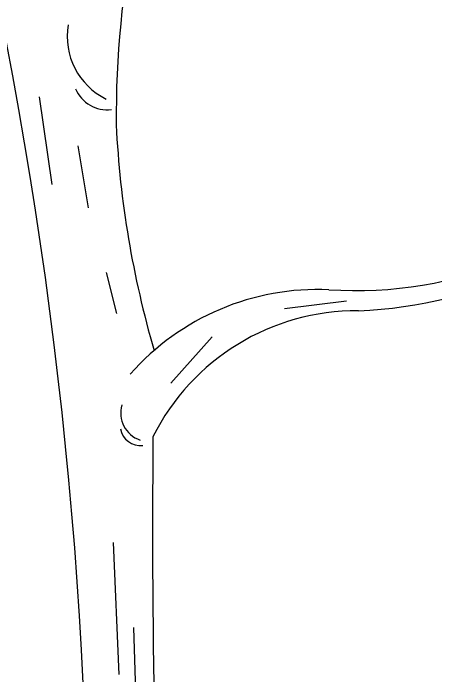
# Model space of a CAD drawing. Header units: millimetres. Extents: x 228.39 to 232.01, y 86.87 to 92.76.
# Drawn here: x 229.589 to 230.379, y 88.84 to 90.078 of the extents above; entities that cross this region are included whole.
import ezdxf

# ---------------------------------------------------------------- set-up
doc = ezdxf.new("R2010")
doc.units = ezdxf.units.MM
doc.layers.add('CauleArvore', color=253, linetype='Continuous')

msp = doc.modelspace()

# ---------------------------------------------------------------- linework, layer by layer
at = {"layer": 'CauleArvore'}
for p, q in [((229.6369, 89.9221), (229.661, 89.7582)), ((229.7093, 89.8305), (229.7286, 89.7148)), ((229.7624, 89.5942), (229.7817, 89.5171)), ((230.0955, 89.5267), (230.2114, 89.5412)), ((229.8831, 89.3869), (229.9603, 89.4737)), ((229.7753, 89.0894), (229.7862, 88.8429)), ((229.8137, 88.9305), (229.8192, 88.7333))]:
    msp.add_line(p, q, dxfattribs=at)
for centre, radius, start, end in [((231.6535, 89.8803), 1.8725, 134.3713, 180.3277), ((221.2454, 88.417), 8.484, 349.85801, 17.38018), ((229.82, 90.0351), 0.1305, 170.5324, 243.7046), ((229.7647, 89.9628), 0.0649, 203.4258, 276.4668), ((231.5937, 89.9583), 1.8148, 182.8005, 196.3213), ((230.2295, 90.3147), 0.7546, 266.158, 319.1323), ((230.2004, 90.3631), 0.8413, 272.2836, 318.1009), ((230.1582, 89.0936), 0.4686, 87.4677, 138.4758), ((230.231, 89.0962), 0.4263, 89.6103, 153.3998), ((229.8433, 89.3317), 0.0538, 164.0703, 250.9406), ((229.8271, 89.309), 0.0388, 190.6097, 275.7208), ((248.7684, 89.1195), 18.9193, 179.4926, 186.37916)]:
    msp.add_arc(centre, radius, start, end, dxfattribs=at)

doc.saveas('drawing.dxf')
